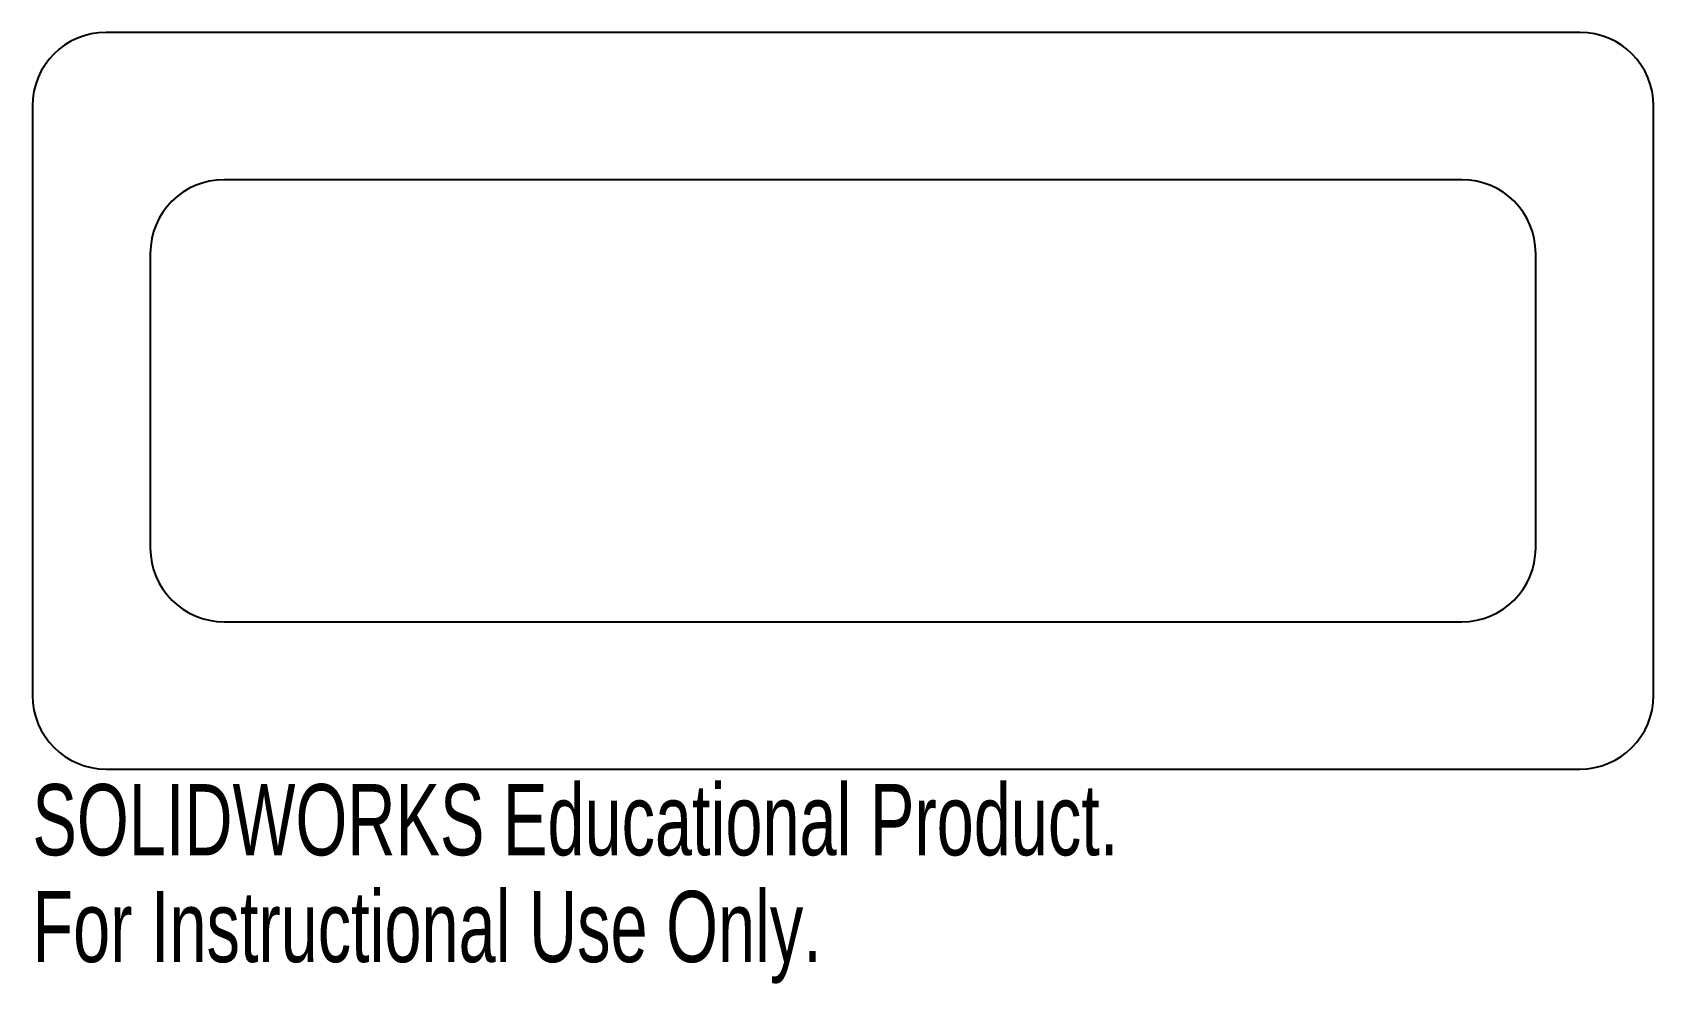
# Model space of a CAD drawing. Header units: millimetres. Extents: x -55 to 55, y -40 to 25.
import ezdxf

# ---------------------------------------------------------------- set-up
doc = ezdxf.new("R2010")
doc.units = ezdxf.units.MM
doc.styles.add('SLDTEXTSTYLE0', font='TXT', dxfattribs={"width": 0.7})

msp = doc.modelspace()

# ---------------------------------------------------------------- linework, layer by layer
at = {"color": 7, "linetype": 'Continuous', "lineweight": 25}
for p, q in [((50, 25), (-50, 25)), ((-55, 20), (-55, -20)), ((55, -20), (55, 20)), ((42, 15), (-42, 15)), ((-47, 10), (-47, -10)), ((47, -10), (47, 10)), ((-42, -15), (42, -15)), ((-50, -25), (50, -25))]:
    msp.add_line(p, q, dxfattribs=at)
for centre, start, end in [((-50, 20), 90, 180), ((50, 20), 0, 90), ((-42, 10), 90, 180), ((42, 10), 0, 90), ((-42, -10), 180, 270), ((42, -10), 270, 0), ((-50, -20), 180, 270), ((50, -20), 270, 0)]:
    msp.add_arc(centre, 5, start, end, dxfattribs=at)

# ---------------------------------------------------------------- texts
at = {"color": 7, "linetype": 'Continuous', "char_height": 4.8336, "attachment_point": 1, "style": 'SLDTEXTSTYLE0'}
for s, insert in [('SOLIDWORKS Educational Product.', (-55, -26.02)), ('For Instructional Use Only.', (-55, -33.27))]:
    msp.add_mtext(s, dxfattribs=dict(at, insert=insert))

doc.saveas('drawing.dxf')
